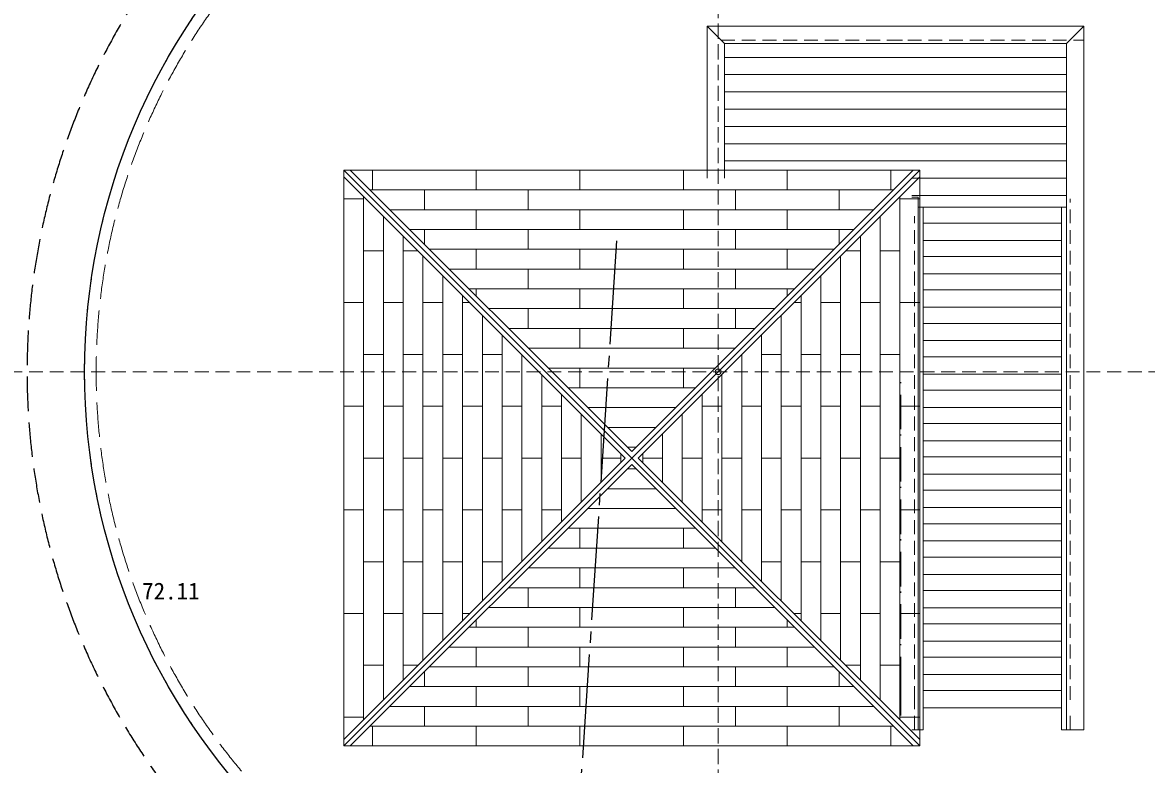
# Model space of a CAD drawing. Units: millimetres on the paper, enlarged 50 times, with parts at other scales. Extents: x -20105 to 20225, y -14150 to 14100.
# Drawn here: x -13650 to -8771, y 1071 to 4293 of the extents above; entities that cross this region are included whole.
import ezdxf
from ezdxf.enums import TextEntityAlignment as Align

# ---------------------------------------------------------------- set-up
doc = ezdxf.new("R2010")
doc.units = ezdxf.units.MM
doc.header["$LTSCALE"] = 50
doc.header["$PDMODE"] = 32
doc.header["$PDSIZE"] = 25
for name, pattern in [('CHAIN1', [8, 5, -1, 1, -1]), ('CHAIN2', [12, 9, -1, 1, -1]), ('DASHED1', [1.8, 1.2, -0.6]), ('DASHED3', [4, 3, -1])]:
    doc.linetypes.add(name, pattern=pattern)
for name, color, linetype in [('0-9_10', 4, 'Continuous'), ('1-1', 4, 'Continuous'), ('1-2_計画', 4, 'DASHED3'), ('1-8', 4, 'Continuous'), ('1-9', 4, 'CHAIN2')]:
    doc.layers.add(name, color=color, linetype=linetype)
doc.layers.add('1-0_現況', color=4, linetype='Continuous', lineweight=20)
doc.styles.add('ＭＳ ゴシック', font='')
doc.styles.get('ＭＳ ゴシック').set_extended_font_data('MS Gothic')

msp = doc.modelspace()

# ---------------------------------------------------------------- linework, layer by layer
at = {"layer": '1-0_現況', "color": 2, "linetype": 'DASHED1'}
for p, q in [((-10629.75, -188), (-10629.75, 6570.74)), ((-10629.75, -4861.78), (-10629.75, 5526.32)), ((-19021.24, 2776.32), (-6618.18, 2776.32))]:
    msp.add_line(p, q, dxfattribs=at)
at = {"layer": '1-0_現況', "linetype": 'DASHED1'}
for p, q in [((-10677.25, 4276.33), (-10677.25, 4216.33)), ((-10677.25, 4276.33), (-10617.25, 4276.33)), ((-10677.25, 4276.33), (-10617.25, 4216.33)), ((-9889.75, 4276.33), (-9829.74, 4276.33)), ((-10617.25, 4216.33), (-9042.25, 4216.33)), ((-9889.75, 4216.34), (-9829.74, 4216.34)), ((-9102.25, 1351.34), (-9102.25, 3526.34)), ((-9777.25, 1351.34), (-9777.25, 3451.33)), ((-9777.25, 1221.34), (-9777.25, 1351.34)), ((-9102.25, 1221.34), (-9102.25, 1291.33))]:
    msp.add_line(p, q, dxfattribs=at)
at = {"layer": '1-0_現況'}
for p, q in [((-10677.25, 4276.33), (-10677.25, 3617.07)), ((-9117.25, 4201.33), (-9042.25, 4276.33)), ((-10602.24, 4201.33), (-10602.24, 3617.07)), ((-9117.25, 1221.34), (-9117.25, 4201.33)), ((-10602.24, 4141.34), (-9117.25, 4141.34)), ((-10602.24, 4066.33), (-9117.25, 4066.33)), ((-10602.24, 3991.33), (-9117.25, 3991.33)), ((-10602.24, 3916.34), (-9117.25, 3916.34)), ((-10602.24, 3841.33), (-9117.25, 3841.33)), ((-10602.24, 3766.33), (-9117.25, 3766.33)), ((-10602.24, 3691.33), (-9117.25, 3691.33)), ((-11004.75, 3651.33), (-12254.75, 3651.33)), ((-11033.03, 2401.33), (-12254.75, 3623.04)), ((-11004.75, 2429.62), (-12226.46, 3651.33)), ((-12129.75, 3651.33), (-12129.75, 3565.43)), ((-11679.75, 3651.33), (-11679.75, 3565.43)), ((-11229.75, 3651.33), (-11229.75, 3565.43)), ((-11004.75, 3651.33), (-9754.74, 3651.33)), ((-11004.75, 2429.62), (-9783.03, 3651.33)), ((-10976.46, 2401.33), (-9754.74, 3623.04)), ((-10779.75, 3651.33), (-10779.75, 3565.43)), ((-10329.75, 3651.33), (-10329.75, 3565.43)), ((-9879.74, 3651.33), (-9879.74, 3565.43)), ((-9789.01, 3616.34), (-9117.25, 3616.34)), ((-12140.56, 3565.43), (-11004.75, 3565.43)), ((-11904.75, 3565.43), (-11904.75, 3479.54)), ((-11454.75, 3565.43), (-11454.75, 3479.54)), ((-9868.93, 3565.43), (-11004.75, 3565.43)), ((-10554.74, 3565.43), (-10554.74, 3479.54)), ((-10104.74, 3565.43), (-10104.74, 3479.54)), ((-12254.75, 3526.34), (-12168.85, 3526.34)), ((-9754.74, 3526.34), (-9840.64, 3526.34)), ((-9789.01, 3541.33), (-9117.25, 3541.33)), ((-9789.01, 3533.83), (-9762.25, 3533.83)), ((-9762.25, 1221.34), (-9762.25, 3533.83)), ((-12054.67, 3479.54), (-11004.75, 3479.54)), ((-11679.75, 3479.54), (-11679.75, 3393.64)), ((-11229.75, 3479.54), (-11229.75, 3393.64)), ((-9954.82, 3479.54), (-11004.75, 3479.54)), ((-10779.75, 3479.54), (-10779.75, 3393.64)), ((-10329.75, 3479.54), (-10329.75, 3393.64)), ((-9117.25, 3491.33), (-9762.25, 3491.33)), ((-9739.75, 1221.34), (-9739.75, 3491.33)), ((-9139.74, 1221.34), (-9139.74, 3491.33)), ((-9139.74, 3421.34), (-9739.75, 3421.34)), ((-11968.77, 3393.64), (-11004.75, 3393.64)), ((-11904.75, 3393.64), (-11904.75, 3329.62)), ((-11454.75, 3393.64), (-11454.75, 3307.74)), ((-10040.72, 3393.64), (-11004.75, 3393.64)), ((-10554.75, 3393.64), (-10554.75, 3307.74)), ((-10104.74, 3393.64), (-10104.74, 3329.62)), ((-9139.74, 3346.33), (-9739.75, 3346.33)), ((-12168.85, 3301.34), (-12082.96, 3301.34)), ((-11997.06, 3301.34), (-11933.03, 3301.34)), ((-11882.88, 3307.74), (-11004.75, 3307.74)), ((-11679.75, 3307.74), (-11679.75, 3221.86)), ((-11229.75, 3307.74), (-11229.75, 3221.86)), ((-10126.61, 3307.74), (-11004.75, 3307.74)), ((-10779.75, 3307.74), (-10779.75, 3221.86)), ((-10329.75, 3307.74), (-10329.75, 3221.86)), ((-10012.44, 3301.34), (-10076.46, 3301.34)), ((-9840.64, 3301.34), (-9926.54, 3301.34)), ((-9139.74, 3276.34), (-9739.75, 3276.34)), ((-11796.98, 3221.86), (-11004.75, 3221.86)), ((-11454.74, 3221.86), (-11454.74, 3135.96)), ((-10212.51, 3221.86), (-11004.75, 3221.86)), ((-10554.75, 3221.86), (-10554.75, 3135.96)), ((-9139.74, 3201.33), (-9739.75, 3201.33)), ((-11711.09, 3135.96), (-11004.75, 3135.96)), ((-11679.75, 3135.96), (-11679.75, 3104.61)), ((-11229.74, 3135.96), (-11229.74, 3050.06)), ((-10298.41, 3135.96), (-11004.75, 3135.96)), ((-10779.75, 3135.96), (-10779.75, 3050.06)), ((-10329.75, 3135.96), (-10329.75, 3104.61)), ((-9139.74, 3131.34), (-9739.75, 3131.34)), ((-12254.75, 3076.34), (-12168.85, 3076.34)), ((-12082.96, 3076.33), (-11997.06, 3076.33)), ((-11911.16, 3076.33), (-11825.26, 3076.33)), ((-11739.37, 3076.33), (-11708.03, 3076.33)), ((-10270.12, 3076.33), (-10301.46, 3076.33)), ((-10098.33, 3076.33), (-10184.23, 3076.33)), ((-9926.54, 3076.33), (-10012.44, 3076.33)), ((-9754.74, 3076.34), (-9840.64, 3076.34)), ((-11625.19, 3050.06), (-11004.75, 3050.06)), ((-11454.74, 3050.06), (-11454.74, 2964.16)), ((-10384.3, 3050.06), (-11004.75, 3050.06)), ((-10554.75, 3050.06), (-10554.75, 2964.16)), ((-9139.74, 3056.33), (-9739.75, 3056.33)), ((-9139.74, 2986.32), (-9739.75, 2986.32)), ((-11539.29, 2964.16), (-11004.75, 2964.16)), ((-11229.74, 2964.16), (-11229.74, 2878.26)), ((-10470.2, 2964.16), (-11004.75, 2964.16)), ((-10779.75, 2964.16), (-10779.75, 2878.26)), ((-9139.74, 2911.33), (-9739.75, 2911.33)), ((-12168.85, 2851.33), (-12082.96, 2851.33)), ((-11997.06, 2851.33), (-11911.16, 2851.33)), ((-11825.26, 2851.33), (-11739.37, 2851.33)), ((-11653.47, 2851.33), (-11567.58, 2851.33)), ((-11453.4, 2878.26), (-11004.75, 2878.26)), ((-10556.1, 2878.26), (-11004.75, 2878.26)), ((-10356.02, 2851.33), (-10441.92, 2851.33)), ((-10184.23, 2851.33), (-10270.12, 2851.33)), ((-10012.44, 2851.33), (-10098.33, 2851.33)), ((-9840.64, 2851.33), (-9926.54, 2851.33)), ((-9139.74, 2841.32), (-9739.75, 2841.32)), ((-11367.5, 2792.36), (-11004.75, 2792.36)), ((-11229.74, 2792.38), (-11229.74, 2706.48)), ((-10641.99, 2792.36), (-11004.75, 2792.36)), ((-10779.75, 2792.38), (-10779.75, 2706.48)), ((-9139.74, 2766.34), (-9739.75, 2766.34)), ((-11281.6, 2706.48), (-11004.75, 2706.48)), ((-10727.89, 2706.48), (-11004.75, 2706.48)), ((-9139.74, 2696.33), (-9739.75, 2696.33)), ((-12254.75, 2626.33), (-12168.85, 2626.33)), ((-12082.96, 2626.33), (-11997.06, 2626.33)), ((-11911.16, 2626.33), (-11825.26, 2626.33)), ((-11739.37, 2626.33), (-11653.47, 2626.33)), ((-11567.58, 2626.33), (-11481.68, 2626.33)), ((-11395.79, 2626.33), (-11309.89, 2626.33)), ((-11195.7, 2620.58), (-11004.75, 2620.58)), ((-10813.79, 2620.58), (-11004.75, 2620.58)), ((-10613.7, 2626.33), (-10699.6, 2626.33)), ((-10441.92, 2626.33), (-10527.81, 2626.33)), ((-10270.12, 2626.33), (-10356.02, 2626.33)), ((-10098.33, 2626.33), (-10184.23, 2626.33)), ((-9926.54, 2626.33), (-10012.44, 2626.33)), ((-9754.74, 2626.33), (-9840.64, 2626.33)), ((-9139.74, 2621.34), (-9739.75, 2621.34)), ((-9139.74, 2551.33), (-9739.75, 2551.33)), ((-11109.81, 2534.68), (-11004.75, 2534.68)), ((-10899.68, 2534.68), (-11004.75, 2534.68)), ((-11023.91, 2448.78), (-11004.75, 2448.78)), ((-10985.58, 2448.78), (-11004.75, 2448.78)), ((-9139.74, 2476.34), (-9739.75, 2476.34)), ((-12254.75, 1179.61), (-11033.03, 2401.33)), ((-12168.85, 2401.33), (-12082.96, 2401.33)), ((-11997.06, 2401.33), (-11911.16, 2401.33)), ((-11825.26, 2401.33), (-11739.37, 2401.33)), ((-11653.47, 2401.33), (-11567.58, 2401.33)), ((-11481.68, 2401.33), (-11395.78, 2401.33)), ((-11309.89, 2401.33), (-11223.99, 2401.33)), ((-11138.09, 2401.33), (-11052.2, 2401.33)), ((-9754.74, 1179.61), (-10976.46, 2401.33)), ((-10871.4, 2401.33), (-10957.3, 2401.33)), ((-10699.6, 2401.33), (-10785.5, 2401.33)), ((-10527.81, 2401.33), (-10613.71, 2401.33)), ((-10356.02, 2401.33), (-10441.92, 2401.33)), ((-10184.23, 2401.33), (-10270.12, 2401.33)), ((-10012.44, 2401.33), (-10098.33, 2401.33)), ((-9840.64, 2401.33), (-9926.54, 2401.33)), ((-9139.74, 2406.33), (-9739.75, 2406.33)), ((-12226.46, 1151.33), (-11004.75, 2373.05)), ((-11004.75, 2353.89), (-11023.91, 2353.89)), ((-9783.03, 1151.33), (-11004.75, 2373.05)), ((-11004.75, 2353.89), (-10985.58, 2353.89)), ((-9139.74, 2331.32), (-9739.75, 2331.32)), ((-11004.75, 2267.99), (-11109.81, 2267.99)), ((-11004.75, 2267.99), (-10899.68, 2267.99)), ((-9139.74, 2261.33), (-9739.75, 2261.33)), ((-12254.75, 2176.34), (-12168.85, 2176.34)), ((-12082.96, 2176.34), (-11997.06, 2176.34)), ((-11911.16, 2176.34), (-11825.26, 2176.34)), ((-11739.37, 2176.34), (-11653.47, 2176.34)), ((-11567.58, 2176.34), (-11481.68, 2176.34)), ((-11395.79, 2176.34), (-11309.89, 2176.34)), ((-11004.75, 2182.09), (-11195.7, 2182.09)), ((-11004.75, 2182.09), (-10813.79, 2182.09)), ((-10613.7, 2176.34), (-10699.6, 2176.34)), ((-10441.92, 2176.34), (-10527.81, 2176.34)), ((-10270.12, 2176.34), (-10356.02, 2176.34)), ((-10098.33, 2176.34), (-10184.23, 2176.34)), ((-9926.54, 2176.34), (-10012.44, 2176.34)), ((-9754.74, 2176.34), (-9840.64, 2176.34)), ((-9139.74, 2186.33), (-9739.75, 2186.33)), ((-9139.74, 2116.33), (-9739.75, 2116.33)), ((-11004.75, 2096.19), (-11281.6, 2096.19)), ((-11229.74, 2010.29), (-11229.74, 2096.19)), ((-11004.75, 2096.19), (-10727.89, 2096.19)), ((-10779.75, 2010.29), (-10779.75, 2096.19)), ((-11004.75, 2010.29), (-11367.5, 2010.29)), ((-11004.75, 2010.29), (-10641.99, 2010.29)), ((-9139.74, 2041.33), (-9739.75, 2041.33)), ((-9139.74, 1971.33), (-9739.75, 1971.33)), ((-12168.85, 1951.34), (-12082.96, 1951.34)), ((-11997.06, 1951.34), (-11911.16, 1951.34)), ((-11825.26, 1951.34), (-11739.37, 1951.34)), ((-11653.47, 1951.34), (-11567.58, 1951.34)), ((-11004.75, 1924.41), (-11453.4, 1924.41)), ((-11229.74, 1838.51), (-11229.74, 1924.39)), ((-11004.75, 1924.41), (-10556.1, 1924.41)), ((-10779.75, 1838.51), (-10779.75, 1924.39)), ((-10356.02, 1951.34), (-10441.92, 1951.34)), ((-10184.23, 1951.34), (-10270.12, 1951.34)), ((-10012.44, 1951.34), (-10098.33, 1951.34)), ((-9840.64, 1951.34), (-9926.54, 1951.34)), ((-9139.74, 1896.33), (-9739.75, 1896.33)), ((-11004.75, 1838.51), (-11539.29, 1838.51)), ((-11454.74, 1752.61), (-11454.74, 1838.51)), ((-11004.75, 1838.51), (-10470.2, 1838.51)), ((-10554.75, 1752.61), (-10554.75, 1838.51)), ((-9139.74, 1826.33), (-9739.75, 1826.33)), ((-12254.75, 1726.33), (-12168.85, 1726.33)), ((-12082.96, 1726.33), (-11997.06, 1726.33)), ((-11911.16, 1726.33), (-11825.26, 1726.33)), ((-11739.37, 1726.33), (-11708.03, 1726.33)), ((-11004.75, 1752.61), (-11625.19, 1752.61)), ((-11229.74, 1666.71), (-11229.74, 1752.61)), ((-11004.75, 1752.61), (-10384.3, 1752.61)), ((-10779.75, 1666.71), (-10779.75, 1752.61)), ((-10270.12, 1726.33), (-10301.46, 1726.33)), ((-10098.33, 1726.33), (-10184.23, 1726.33)), ((-9926.54, 1726.33), (-10012.44, 1726.33)), ((-9754.74, 1726.33), (-9840.64, 1726.33)), ((-9139.74, 1751.33), (-9739.75, 1751.33)), ((-11004.75, 1666.71), (-11711.09, 1666.71)), ((-11679.75, 1666.71), (-11679.75, 1698.06)), ((-11454.74, 1580.81), (-11454.74, 1666.71)), ((-11004.75, 1666.71), (-10298.41, 1666.71)), ((-10554.75, 1580.81), (-10554.75, 1666.71)), ((-10329.75, 1666.71), (-10329.75, 1698.06)), ((-9139.74, 1681.33), (-9739.75, 1681.33)), ((-11004.75, 1580.81), (-11796.98, 1580.81)), ((-11679.75, 1494.92), (-11679.75, 1580.81)), ((-11229.75, 1494.92), (-11229.75, 1580.81)), ((-11004.75, 1580.81), (-10212.51, 1580.81)), ((-10779.75, 1494.92), (-10779.75, 1580.81)), ((-10329.75, 1494.92), (-10329.75, 1580.81)), ((-9139.74, 1606.33), (-9739.75, 1606.33)), ((-9139.74, 1536.33), (-9739.75, 1536.33)), ((-12168.85, 1501.33), (-12082.96, 1501.33)), ((-11997.06, 1501.33), (-11933.03, 1501.33)), ((-11904.75, 1409.02), (-11904.75, 1473.04)), ((-11004.75, 1494.92), (-11882.88, 1494.92)), ((-11454.75, 1409.02), (-11454.75, 1494.92)), ((-11004.75, 1494.92), (-10126.61, 1494.92)), ((-10554.75, 1409.02), (-10554.75, 1494.92)), ((-10104.74, 1409.02), (-10104.74, 1473.04)), ((-10012.44, 1501.33), (-10076.46, 1501.33)), ((-9840.64, 1501.33), (-9926.54, 1501.33)), ((-9139.74, 1461.33), (-9739.75, 1461.33)), ((-11004.75, 1409.02), (-11968.77, 1409.02)), ((-11679.75, 1323.12), (-11679.75, 1409.02)), ((-11229.75, 1323.12), (-11229.75, 1409.02)), ((-11004.75, 1409.02), (-10040.72, 1409.02)), ((-10779.75, 1323.12), (-10779.75, 1409.02)), ((-10329.75, 1323.12), (-10329.75, 1409.02)), ((-9139.74, 1391.34), (-9739.75, 1391.34)), ((-11004.75, 1323.12), (-12054.67, 1323.12)), ((-11904.75, 1237.22), (-11904.75, 1323.12)), ((-11454.75, 1237.22), (-11454.75, 1323.12)), ((-11004.75, 1323.12), (-9954.82, 1323.12)), ((-10554.75, 1237.22), (-10554.75, 1323.12)), ((-10104.74, 1237.22), (-10104.74, 1323.12)), ((-12254.75, 1276.33), (-12168.85, 1276.33)), ((-9754.74, 1276.33), (-9840.64, 1276.33)), ((-9139.74, 1316.33), (-9739.75, 1316.33)), ((-11004.75, 1237.22), (-12140.56, 1237.22)), ((-12129.75, 1151.33), (-12129.75, 1237.22)), ((-11679.75, 1151.33), (-11679.75, 1237.22)), ((-11229.75, 1151.33), (-11229.75, 1237.22)), ((-11004.75, 1237.22), (-9868.93, 1237.22)), ((-10779.75, 1151.33), (-10779.75, 1237.22)), ((-10329.75, 1151.33), (-10329.75, 1237.22)), ((-9879.74, 1151.33), (-9879.74, 1237.22)), ((-9739.75, 1221.34), (-9789.01, 1221.34)), ((-9139.74, 1221.34), (-9042.25, 1221.34))]:
    msp.add_line(p, q, dxfattribs=at)
at = {"layer": '1-0_現況', "linetype": 'DASHED3'}
for p, q in [((-9837.25, 2526.33), (-9837.25, 2731.33)), ((-9837.25, 2298.83), (-9837.25, 2503.84)), ((-9837.25, 2071.34), (-9837.25, 2276.33)), ((-9837.25, 1843.83), (-9837.25, 2048.83)), ((-9837.25, 1616.33), (-9837.25, 1821.34)), ((-9837.25, 1388.84), (-9837.25, 1593.83)), ((-9837.25, 1283.33), (-9837.25, 1388.84))]:
    msp.add_line(p, q, dxfattribs=at)
at = {"layer": '1-0_現況'}
for points in [[(-9042.25, 1221.34), (-9042.25, 4276.33), (-10677.25, 4276.33)], [(-9117.25, 4201.33), (-10602.24, 4201.33), (-10677.25, 4276.33)], [(-12254.75, 3651.33), (-12254.75, 1151.33), (-11004.75, 1151.33)], [(-12254.75, 1151.33), (-11004.75, 2401.33), (-12254.75, 3651.33)], [(-9754.74, 3651.33), (-9754.74, 1151.33), (-11004.75, 1151.33)], [(-9754.74, 1151.33), (-11004.75, 2401.33), (-9754.74, 3651.33)], [(-12168.85, 3537.16), (-12168.85, 2401.33), (-12168.85, 1265.51)], [(-9840.64, 3537.16), (-9840.64, 2401.33), (-9840.64, 1265.51)], [(-12082.96, 3451.26), (-12082.96, 2401.33), (-12082.96, 1351.41)], [(-9926.54, 3451.26), (-9926.54, 2401.33), (-9926.54, 1351.41)], [(-11997.06, 3365.36), (-11997.06, 2401.33), (-11997.06, 1437.31)], [(-10012.44, 3365.36), (-10012.44, 2401.33), (-10012.44, 1437.31)], [(-11911.16, 3279.46), (-11911.16, 2401.33), (-11911.16, 1523.19)], [(-10098.33, 3279.46), (-10098.33, 2401.33), (-10098.33, 1523.19)], [(-11825.26, 3193.57), (-11825.26, 2401.33), (-11825.26, 1609.09)], [(-10184.23, 3193.57), (-10184.23, 2401.33), (-10184.23, 1609.09)], [(-11739.37, 3107.67), (-11739.37, 2401.33), (-11739.37, 1694.99)], [(-10270.12, 3107.67), (-10270.12, 2401.33), (-10270.12, 1694.99)], [(-11653.47, 3021.77), (-11653.47, 2401.33), (-11653.47, 1780.89)], [(-10356.02, 3021.77), (-10356.02, 2401.33), (-10356.02, 1780.89)], [(-11567.58, 2935.88), (-11567.58, 2401.33), (-11567.58, 1866.79)], [(-10441.92, 2935.88), (-10441.92, 2401.33), (-10441.92, 1866.79)], [(-11481.68, 2849.98), (-11481.68, 2401.33), (-11481.68, 1952.68)], [(-10527.81, 2849.98), (-10527.81, 2401.33), (-10527.81, 1952.68)], [(-11395.78, 2764.09), (-11395.78, 2401.33), (-11395.78, 2038.58)], [(-10613.71, 2764.09), (-10613.71, 2401.33), (-10613.71, 2038.58)], [(-11309.89, 2678.19), (-11309.89, 2401.33), (-11309.89, 2124.48)], [(-10699.6, 2678.19), (-10699.6, 2401.33), (-10699.6, 2124.48)], [(-11223.99, 2592.29), (-11223.99, 2401.33), (-11223.99, 2210.38)], [(-10785.5, 2592.29), (-10785.5, 2401.33), (-10785.5, 2210.38)], [(-11138.09, 2506.39), (-11138.09, 2401.33), (-11138.09, 2296.27)], [(-10871.4, 2506.39), (-10871.4, 2401.33), (-10871.4, 2296.27)], [(-11052.2, 2420.49), (-11052.2, 2401.33), (-11052.2, 2382.16)], [(-10957.3, 2420.49), (-10957.3, 2401.33), (-10957.3, 2382.16)]]:
    msp.add_lwpolyline(points, dxfattribs=at)
at = {"layer": '1-0_現況', "linetype": 'DASHED3'}
for radius in [2750, 2700]:
    msp.add_circle((-10629.75, 2776.32), radius, dxfattribs=at)
at = {"layer": '1-0_現況', "color": 6, "linetype": 'CHAIN1'}
msp.add_arc((-10629.75, 2776.32), 7000, 180, 270, dxfattribs=at)
at = {"layer": '1-0_現況', "color": 2}
msp.add_point((-10629.75, 2776.32), dxfattribs=at)
at = {"layer": '1-1'}
msp.add_circle((-10629.75, 2776.32), 2750, dxfattribs=at)
for centre, radius, start, end in [((-10071.25, 3307.43), 5500, 108.62627, 177.8541), ((-10071.25, 3307.43), 4500, 108.62624, 177.8541), ((-11070.55, 3344.87), 4500, 177.85408, 279.05585), ((-11070.55, 3344.87), 3500, 177.85408, 258.23552)]:
    msp.add_arc(centre, radius, start, end, dxfattribs=at)
at = {"layer": '1-2_計画'}
for centre, radius, start, end in [((-10043.99, 2561.25), 6604.69, 112.62891, 170.39748), ((-10629.75, 2776.32), 5000, 15.98013, 93.41862), ((-10629.75, 2776.32), 4000, 15.98013, 169.92706), ((-10629.75, 2776.32), 3000, 326.51753, 303.311), ((-10395.33, 2730.74), 6230.94, 171.39526, 242.14171), ((-10395.33, 2730.74), 5230.94, 171.39526, 242.14171)]:
    msp.add_arc(centre, radius, start, end, dxfattribs=at)
at = {"layer": '1-8', "linetype": 'CHAIN2'}
for centre, radius, start, end in [((-10071.25, 3307.43), 5000, 108.62627, 177.8541), ((-11070.55, 3344.87), 4000, 177.85408, 266.21625), ((-11070.55, 3344.87), 3500, 177.85408, 266.21623)]:
    msp.add_arc(centre, radius, start, end, dxfattribs=at)
at = {"layer": '1-9'}
msp.add_line((-11070.55, 3344.87), (-11367.51, -1145.32), dxfattribs=at)

# ---------------------------------------------------------------- texts
at = {"layer": '0-9_10', "style": 'ＭＳ ゴシック'}
msp.add_text('72.11', height=73.31, dxfattribs=at).set_placement((-13130.08, 1765.27), align=Align.BOTTOM_LEFT)

doc.saveas('drawing.dxf')
